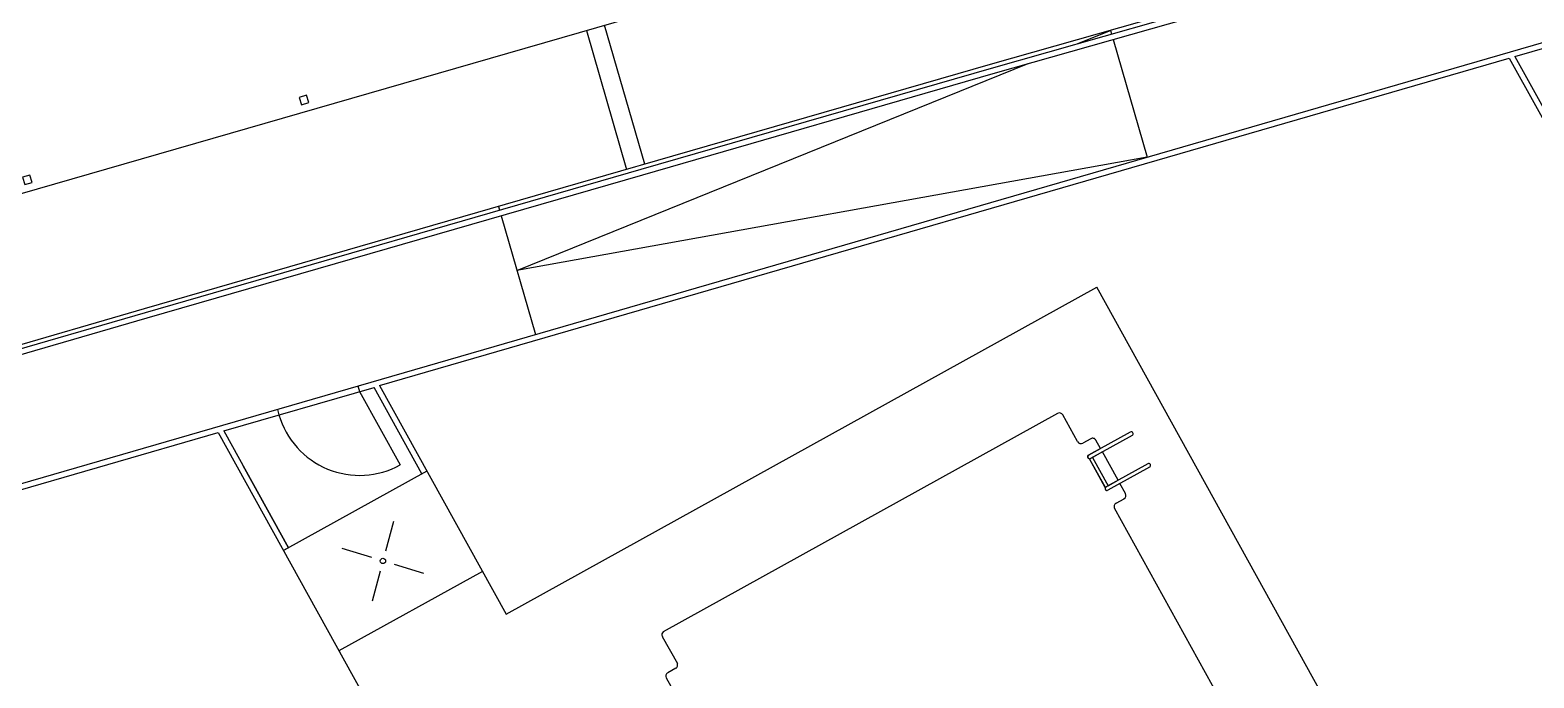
# Model space of a CAD drawing. Header units: millimetres. Extents: x 441061 to 442903, y 4515148 to 4515613.
# Drawn here: x 442524.855 to 442527.32, y 4515545.361 to 4515546.422 of the extents above; entities that cross this region are included whole.
import ezdxf

# ---------------------------------------------------------------- set-up
doc = ezdxf.new("R2010")
doc.units = ezdxf.units.MM
doc.linetypes.add('CONTINUA', pattern=[0])
doc.layers.add('01_mono BAJA', color=2, linetype='Continuous')
doc.layers.add('01_piscinas', color=254, linetype='Continuous')

# ---------------------------------------------------------------- blocks, each defined once
blk = doc.blocks.new('A$C6A825EFA')
at = {"layer": '01_mono BAJA', "color": 254}
blk.add_line((0, 0, 0), (15.7, 0, 0), dxfattribs=at)
at = {"layer": '01_mono BAJA', "color": 254, "elevation": 0}
blk.add_lwpolyline([(0.19, 0.2), (0.09, 0.2), (0.09, 0.1), (0.19, 0.1)], close=True, dxfattribs=at)
at = {"layer": '01_mono BAJA', "color": 254}
blk.add_lwpolyline([(3.965, 0.2), (3.865, 0.2), (3.865, 0.1), (3.965, 0.1)], close=True, dxfattribs=at)
blk = doc.blocks.new('A$C21391103')
at = {"layer": '01_piscinas'}
for p, q in [((89.978, 79.355, 0), (121.389, 88.46, 0)), ((113.079, 85.973, 0), (121.352, 88.372, 0)), ((112.111, 87.549), (106.202, 85.868)), ((101.673, 84.561), (101.146, 86.386)), ((100.906, 86.316), (101.432, 84.492)), ((107.777, 86.316, 0), (107.791, 86.269, 0)), ((107.812, 86.197, 0), (108.259, 84.654, 0)), ((113.079, 85.973, 0), (121.609, 70.56, 0)), ((98.196, 81.659, 0), (113.005, 85.952, 0)), ((106.202, 85.868), (101.611, 84.543)), ((113.005, 85.952, 0), (121.544, 70.524, 0)), ((101.552, 84.526), (95.111, 82.667)), ((101.611, 84.543), (101.552, 84.526)), ((99.753, 84.007, 0), (99.767, 83.959, 0)), ((99.788, 83.887, 0), (100.239, 82.329, 0)), ((99.853, 78.665, 0), (107.597, 82.951, 0)), ((113.504, 72.277, 0), (107.597, 82.951, 0)), ((95.111, 82.667), (89.144, 80.935)), ((96.153, 81.067, 0), (98.122, 81.637, 0)), ((97.912, 81.655, 0), (97.933, 81.583, 0)), ((98.751, 80.501, 0), (98.122, 81.637, 0)), ((98.196, 81.659, 0), (99.853, 78.665, 0)), ((97.933, 81.583, 0), (98.465, 80.62, 0)), ((96.855, 81.348, 0), (96.876, 81.276, 0)), ((107.084, 81.296, 0), (101.913, 78.434, 0)), ((107.346, 80.926, 0), (107.152, 81.277, 0)), ((90.093, 79.31, 0), (96.079, 81.045, 0)), ((96.079, 81.045, 0), (102.369, 69.68, 0)), ((96.153, 81.067, 0), (97.002, 79.533, 0)), ((108.037, 81.05, 0), (107.49, 80.748, 0)), ((107.519, 80.964, 0), (107.414, 80.906, 0)), ((107.49, 80.748, 0), (107.648, 80.835, 0)), ((108.061, 81.007, 0), (107.514, 80.704, 0)), ((107.648, 80.835, 0), (107.587, 80.944, 0)), ((107.711, 80.324, 0), (107.502, 80.701, 0)), ((107.503, 80.698, 0), (107.541, 80.719, 0)), ((107.709, 80.326, 0), (107.503, 80.698, 0)), ((107.672, 80.791, 0), (107.541, 80.719, 0)), ((107.541, 80.719, 0), (107.746, 80.347, 0)), ((107.541, 80.719, 0), (107.746, 80.347, 0)), ((107.877, 80.419, 0), (107.672, 80.791, 0)), ((97.001, 79.533, 0), (96.407, 80.606, 0)), ((98.816, 80.538, 0), (96.936, 79.497, 0)), ((108.267, 80.635, 0), (107.72, 80.332, 0)), ((108.291, 80.591, 0), (107.744, 80.289, 0)), ((107.746, 80.347, 0), (107.709, 80.326, 0)), ((107.902, 80.376, 0), (107.744, 80.289, 0)), ((107.746, 80.347, 0), (107.877, 80.419, 0)), ((107.974, 80.244, 0), (107.902, 80.376, 0)), ((111.22, 73.927, 0), (107.831, 80.051, 0)), ((107.85, 80.119, 0), (107.955, 80.176, 0)), ((98.378, 79.878, 0), (98.273, 79.488, 0)), ((97.002, 79.533, 0), (96.936, 79.497, 0)), ((98.092, 79.406, 0), (97.705, 79.525, 0)), ((98.776, 79.197, 0), (98.39, 79.315, 0)), ((99.543, 79.225, 0), (97.662, 78.185, 0)), ((98.203, 79.226, 0), (98.098, 78.836, 0)), ((101.902, 78.372, 0), (102.099, 78.016, 0)), ((102.077, 77.954, 0), (101.972, 77.896, 0)), ((101.952, 77.828, 0), (102.013, 77.718, 0))]:
    blk.add_line(p, q, dxfattribs=at)
for points in [[(78.519, 98.445), (89.04, 80.853), (89.159, 80.887), (95.126, 82.619), (101.626, 84.496), (106.217, 85.821), (112.127, 87.502), (116.224, 88.709), (116.66, 88.838), (128.554, 92.353), (131.628, 93.251), (131.67, 93.264), (136.85, 94.779, 0.005835), (144.93, 97.099, -0.002257), (145.516, 97.245, -0.002318), (146.117, 97.388, -0.000234), (146.132, 97.392, -0.000109), (146.161, 97.398, -0.024811), (152.684, 98.583, -0.026464), (159.712, 99.172, -0.005162), (161.088, 99.201, -0.022759), (169.41, 98.906), (174.437, 98.6), (190.391, 97.628)], [(78.444, 98.423), (89.005, 80.765), (89.18, 80.815), (95.147, 82.547), (101.647, 84.424), (106.238, 85.749), (112.147, 87.43), (116.245, 88.638), (116.682, 88.766), (128.575, 92.281), (131.649, 93.179), (131.692, 93.192), (136.871, 94.706, 0.005834), (144.95, 97.027, -0.002251), (145.534, 97.172, -0.002318), (146.134, 97.315, -0.000235), (146.15, 97.319, -0.000109), (146.178, 97.325, -0.024812), (152.694, 98.509, -0.026464), (159.714, 99.097, -0.005162), (161.089, 99.126, -0.022761), (169.405, 98.831), (174.432, 98.525), (190.389, 97.553)]]:
    blk.add_lwpolyline(points, format="xyb", dxfattribs=at)
at = {"layer": '01_piscinas', "elevation": 0}
for points in [[(107.348, 86.143), (107.777, 86.316)], [(108.259, 84.654), (99.996, 83.168), (106.7, 85.88)]]:
    blk.add_lwpolyline(points, dxfattribs=at)
at = {"layer": '01_piscinas'}
blk.add_circle((98.239, 79.361, 0), 0.035, dxfattribs=at)
for centre, radius, start, end in [((97.933, 81.583, 0), 1.1, 196.1663, 298.9622), ((107.108, 81.252, 0), 0.05, 28.9622, 118.9622), ((108.049, 81.029, 0), 0.025, 298.9497, 118.9497), ((107.39, 80.95, 0), 0.05, 208.9622, 298.9497), ((107.543, 80.92, 0), 0.05, 28.9497, 118.9497), ((107.502, 80.726, 0), 0.025, 118.9497, 269.4416), ((107.502, 80.726, 0), 0.025, 118.9497, 298.9497), ((108.279, 80.613, 0), 0.025, 298.9497, 118.9497), ((107.732, 80.31, 0), 0.025, 118.9497, 298.9497), ((107.732, 80.31, 0), 0.025, 148.4579, 298.9497), ((107.93, 80.22, 0), 0.05, 298.9497, 28.9497), ((107.874, 80.075, 0), 0.05, 118.9497, 208.9622), ((101.946, 78.396, 0), 0.05, 130.4992, 208.9622), ((101.996, 77.852, 0), 0.05, 118.9497, 208.9497), ((102.053, 77.997, 0), 0.05, 298.9497, 21.4862)]:
    blk.add_arc(centre, radius, start, end, dxfattribs=at)
at = {"layer": '01_piscinas', "rotation": 16.10213416119949}
blk.add_blockref('A$C6A825EFA', (93.484, 84.174, 0), dxfattribs=at)

msp = doc.modelspace()

# ---------------------------------------------------------------- block references
at = {"layer": '01_piscinas', "color": 6, "linetype": 'CONTINUA', "xscale": 0.125, "yscale": 0.125, "zscale": 0.125}
msp.add_blockref('A$C21391103', (442513.1537, 4515535.6321), dxfattribs=at)

doc.saveas('drawing.dxf')
